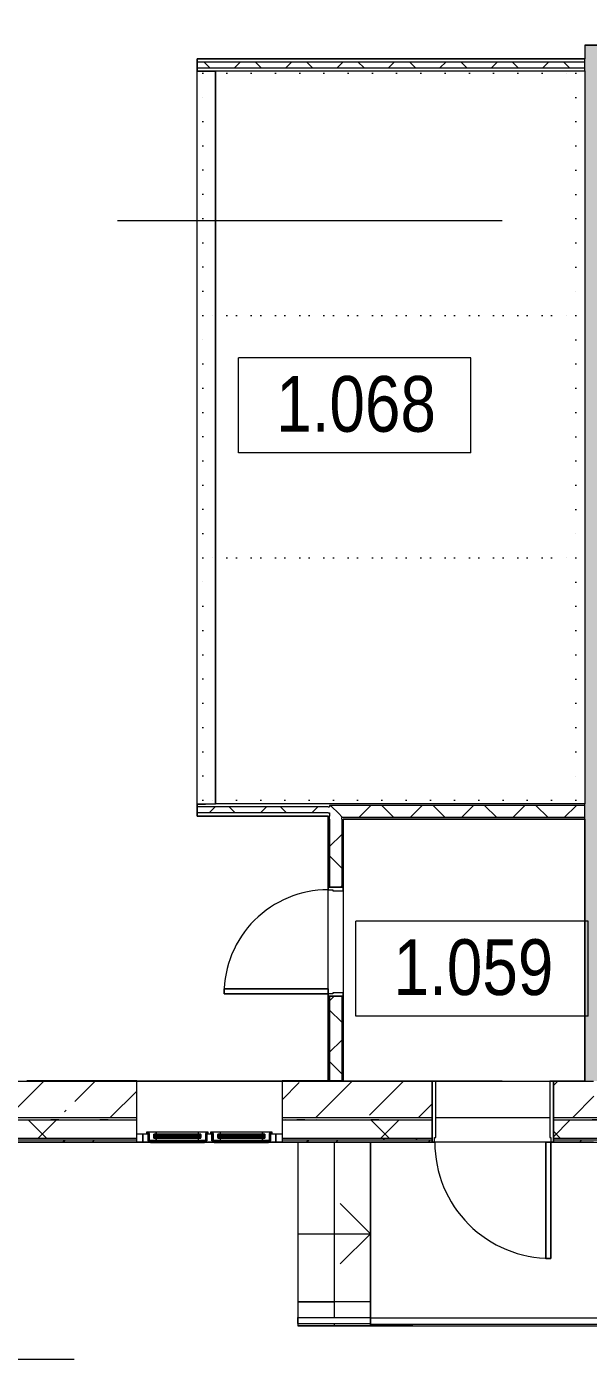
# Model space of a CAD drawing. Header units: millimetres. Extents: x 46431 to 216095, y -43515 to 31605.
# Drawn here: x 99573 to 104211, y -33679 to -22681 of the extents above; entities that cross this region are included whole.
import ezdxf

# ---------------------------------------------------------------- set-up
doc = ezdxf.new("R2010")
doc.units = ezdxf.units.MM
doc.linetypes.add('Осевые', pattern=[6350, 1270, -952.5, 3175, -952.5])
doc.linetypes.add('Пунктирная 1мм', pattern=[200, 0, -200])
for name, color, linetype, lineweight in [('Двери', 7, 'Continuous', 9), ('Каркас_Импост', 7, 'Continuous', 9), ('Контуры', 7, 'Continuous', 9), ('Линии подступенков-1', 7, 'Continuous', 9), ('Линии свеса', 7, 'Continuous', 9), ('Марки помещений', 7, 'Continuous', 9), ('Обобщенные модели', 7, 'Continuous', 9), ('Общие ребра', 7, 'Continuous', 9), ('Ограждение', 7, 'Continuous', 9), ('Окна', 7, 'Continuous', 9), ('Оси-2', 7, 'Осевые', 9), ('Остекление', 7, 'Continuous', 9), ('Панель', 7, 'Continuous', 9), ('Перекрытия', 7, 'Continuous', 9), ('Поручни', 7, 'Continuous', 9), ('Разрезы', 7, 'Continuous', 9), ('Специальное оборудование', 7, 'Continuous', 9), ('Средние линии', 7, 'Continuous', 18), ('Стены', 7, 'Continuous', 9), ('Стены-1', 7, 'Continuous', 18), ('Стрелки вверх', 7, 'Continuous', 9), ('Штриховка разреза-3', 7, 'Continuous', 9)]:
    doc.layers.add(name, color=color, linetype=linetype, lineweight=lineweight)
doc.layers.add('Окна-2', color=7, linetype='Continuous', lineweight=9, true_color=0x804000)
doc.layers.add('Пунктир мал', color=9, linetype='Пунктирная 1мм', lineweight=9, true_color=0x808080)
doc.styles.add('Arial Narrow_1', font='Arial Narrow.ttf', dxfattribs={"height": 460})
pattern_1 = [(45, (0, 0), (-424.264, 424.264), [600, -100, 20, -100]), (45, (0, 424), (-424.264, 424.264), [])]
pattern_2 = [(0, (0, 0), (812.8, 203.2), [67.056, -542.544, 67.056, -542.544, -3251.2]), (0, (0, 0), (812.8, 203.2), [-1219.2, 67.056, -1152.144, 67.056, -542.544, -1422.4]), (0, (0, 0), (812.8, 203.2), [-3048, 67.056, -339.344, 67.056, -948.944]), (120, (304.8, 101.6), (-582.37636, 602.30545), [67.056, -542.544, 67.056, -542.544, -3251.2]), (120, (304.8, 101.6), (-582.37636, 602.30545), [-1219.2, 67.056, -1152.144, 67.056, -542.544, -1422.4]), (120, (304.8, 101.6), (-582.37636, 602.30545), [-3048, 67.056, -339.344, 67.056, -948.944]), (240, (406.4, 508), (-230.42364, -805.50545), [67.056, -542.544, 67.056, -542.544, -3251.2]), (240, (406.4, 508), (-230.42364, -805.50545), [-1219.2, 67.056, -1152.144, 67.056, -542.544, -1422.4]), (240, (406.4, 508), (-230.42364, -805.50545), [-3048, 67.056, -339.344, 67.056, -948.944])]
pattern_3 = [(236.31, (-100761.58, 32008.76), (-533.399, -1066.80005), [201.168, -1722.033]), (236.31, (-100750.92, 31976.75), (-533.399, -1066.80005), [201.168, -1722.033]), (236.31, (-100814.92, 31976.75), (-533.399, -1066.80005), [201.168, -1722.033])]
pattern_4 = [(45, (0, 0), (-212.132, 212.132), []), (135, (0, 0), (-212.132, -212.132), [])]

# ---------------------------------------------------------------- blocks, each defined once
blk = doc.blocks.new('Дверь-Проем - 1200 x 2100-7379550-План 1-го этажа на отм_ -6_000')
at = {"layer": 'Средние линии'}
for p, q in [((-608, -150), (-608, 150)), ((592, 150), (592, -150))]:
    blk.add_line(p, q, dxfattribs=at)
blk = doc.blocks.new('Ступени 3шт2 - Ступени 3шт-1216205-План 1-го этажа на отм_ -6_000')
at = {"layer": 'Обобщенные модели'}
for p, q in [((101812, -31888), (101812, -33203)), ((102112, -31888), (102112, -33203)), ((102112, -31888), (102112, -33203)), ((102412, -33203), (102412, -31888)), ((102412, -31888), (102412, -33203)), ((101812, -33203), (102112, -33203)), ((101812, -33203), (101812, -33403)), ((102112, -33203), (101812, -33203)), ((102112, -33203), (102112, -33334)), ((102112, -33203), (102112, -33334)), ((102412, -33203), (102112, -33203)), ((102412, -33403), (102412, -33203)), ((102412, -33203), (102412, -33403)), ((102112, -33403), (101812, -33403)), ((102112, -33384), (102112, -33403)), ((102112, -33384), (102112, -33403)), ((102412, -33403), (102112, -33403)), ((102762, -33403), (102412, -33403))]:
    blk.add_line(p, q, dxfattribs=at)
blk = doc.blocks.new('Окно 2-Распашное - Один переплет с многокамерным стеклопакетом - 30674-99 - ОК-2 1200-1400-V7-План 1-го этажа на отм_ -6_000')
at = {"layer": 'Каркас_Импост'}
h = blk.add_hatch(dxfattribs=at)
h.set_pattern_fill('FP_51', color=256, style=0, pattern_type=2)
h.set_pattern_definition([(45, (-101081.6, 31635.4), (-339.4113, 339.4113), [])])
h.paths.add_polyline_path([(-487, -253), (-487, -239), (-507, -239), (-507, -183), (-550, -183), (-550, -253)], flags=0)
h.paths.add_polyline_path([(487, -253), (550, -253), (550, -183), (507, -183), (507, -239), (487, -239)], flags=0)
h.paths.add_polyline_path([(-41, -253), (41, -253), (41, -239), (21, -239), (21, -183), (-21, -183), (-21, -239), (-41, -239)], flags=0)
at = {"layer": 'Остекление'}
h = blk.add_hatch(dxfattribs=at)
h.set_pattern_fill('FP_50', color=256, style=0, pattern_type=2)
h.set_pattern_definition(pattern_3)
h.paths.add_polyline_path([(-458, -217), (-70, -217), (-70, -213), (-458, -213)], flags=0)
h.paths.add_polyline_path([(-140, -189), (-70, -189), (-70, -185), (-458, -185), (-458, -189)], flags=0)
h = blk.add_hatch(dxfattribs=at)
h.set_pattern_fill('FP_50', color=256, style=0, pattern_type=2)
h.set_pattern_definition(pattern_3)
h.paths.add_polyline_path([(70, -217), (458, -217), (458, -213), (70, -213)], flags=0)
h.paths.add_polyline_path([(458, -189), (458, -185), (70, -185), (70, -189), (284, -189)], flags=0)
at = {"layer": 'Каркас_Импост'}
for p, q in [((-550, -183), (-507, -183)), ((-550, -253), (-550, -183)), ((-515, -167), (-438, -167)), ((-515, -181), (-515, -167)), ((-495, -181), (-515, -181)), ((-507, -183), (-507, -239)), ((-495, -183), (-507, -183)), ((-507, -183), (-507, -239)), ((-495, -237), (-495, -181)), ((-438, -185), (-458, -185)), ((-458, -185), (-458, -217)), ((-458, -217), (-458, -185)), ((-458, -185), (-70, -185)), ((-458, -217), (-438, -217)), ((-70, -217), (-458, -217)), ((-438, -167), (-438, -185)), ((-438, -185), (-438, -167)), ((-438, -167), (-90, -167)), ((-90, -185), (-438, -185)), ((-438, -217), (-438, -237)), ((-438, -217), (-90, -217)), ((-438, -237), (-438, -217)), ((-90, -167), (-13, -167)), ((-90, -185), (-90, -167)), ((-90, -185), (-90, -167)), ((-70, -185), (-90, -185)), ((-90, -217), (-70, -217)), ((-90, -237), (-90, -217)), ((-90, -237), (-90, -217)), ((-70, -217), (-70, -185)), ((-70, -217), (-70, -185)), ((-33, -181), (-33, -237)), ((-13, -181), (-33, -181)), ((-21, -183), (-33, -183)), ((-21, -183), (21, -183)), ((-21, -239), (-21, -183)), ((-21, -183), (-21, -239)), ((-13, -167), (-13, -181)), ((13, -167), (90, -167)), ((13, -181), (13, -167)), ((33, -181), (13, -181)), ((21, -183), (21, -239)), ((33, -183), (21, -183)), ((21, -239), (21, -183)), ((33, -237), (33, -181)), ((70, -185), (70, -217)), ((90, -185), (70, -185)), ((70, -185), (70, -217)), ((70, -185), (458, -185)), ((70, -217), (90, -217)), ((458, -217), (70, -217)), ((90, -167), (90, -185)), ((90, -167), (90, -185)), ((90, -167), (438, -167)), ((438, -185), (90, -185)), ((90, -217), (90, -237)), ((90, -217), (90, -237)), ((90, -217), (438, -217)), ((438, -167), (515, -167)), ((438, -185), (438, -167)), ((438, -167), (438, -185)), ((458, -185), (438, -185)), ((438, -217), (458, -217)), ((438, -237), (438, -217)), ((438, -217), (438, -237)), ((458, -217), (458, -185)), ((458, -185), (458, -217)), ((495, -181), (495, -237)), ((515, -181), (495, -181)), ((507, -183), (495, -183)), ((507, -183), (550, -183)), ((507, -239), (507, -183)), ((507, -239), (507, -183)), ((515, -167), (515, -181)), ((550, -183), (550, -253)), ((-487, -253), (-550, -253)), ((-507, -239), (-487, -239)), ((-21, -239), (-507, -239)), ((-438, -237), (-495, -237)), ((-487, -239), (-487, -253)), ((-41, -239), (-487, -239)), ((-487, -239), (-487, -253)), ((-487, -253), (-41, -253)), ((-90, -237), (-438, -237)), ((-33, -237), (-90, -237)), ((-41, -239), (-21, -239)), ((-41, -253), (-41, -239)), ((-41, -239), (-41, -253)), ((41, -253), (-41, -253)), ((21, -239), (41, -239)), ((507, -239), (21, -239)), ((90, -237), (33, -237)), ((41, -239), (41, -253)), ((487, -239), (41, -239)), ((41, -253), (41, -239)), ((41, -253), (487, -253)), ((438, -237), (90, -237)), ((495, -237), (438, -237)), ((487, -239), (507, -239)), ((487, -253), (487, -239)), ((487, -253), (487, -239)), ((550, -253), (487, -253))]:
    blk.add_line(p, q, dxfattribs=at)
at = {"layer": 'Окна'}
for p, q in [((-458, -199), (-458, -189)), ((-70, -189), (-458, -189)), ((-458, -199), (-70, -199)), ((-458, -213), (-458, -203)), ((-70, -203), (-458, -203)), ((-458, -213), (-70, -213)), ((-85, -189), (-443, -189)), ((-443, -199), (-85, -199)), ((-85, -203), (-443, -203)), ((-443, -213), (-85, -213)), ((-70, -189), (-70, -199)), ((-70, -203), (-70, -213)), ((70, -199), (70, -189)), ((458, -189), (70, -189)), ((70, -199), (458, -199)), ((70, -213), (70, -203)), ((458, -203), (70, -203)), ((70, -213), (458, -213)), ((443, -189), (85, -189)), ((85, -199), (443, -199)), ((443, -203), (85, -203)), ((85, -213), (443, -213)), ((458, -189), (458, -199)), ((458, -203), (458, -213)), ((-421, -253), (-487, -253)), ((-487, -253), (-470, -253)), ((-58, -253), (-41, -253)), ((58, -253), (41, -253)), ((422, -253), (487, -253)), ((487, -253), (471, -253))]:
    blk.add_line(p, q, dxfattribs=at)
at = {"layer": 'Окна-2'}
for p, q in [((-600, -183), (-550, -183)), ((-600, -253), (-600, -183)), ((-550, -183), (-550, -253)), ((-550, -183), (-550, -253)), ((-550, -183), (-495, -183)), ((-33, -183), (33, -183)), ((495, -183), (550, -183)), ((550, -183), (600, -183)), ((550, -253), (550, -183)), ((550, -183), (550, -253)), ((600, -183), (600, -253)), ((-550, -253), (-600, -253)), ((550, -253), (-550, -253)), ((600, -253), (550, -253))]:
    blk.add_line(p, q, dxfattribs=at)
at = {"layer": 'Остекление'}
for p, q in [((-70, -185), (-458, -185)), ((-458, -185), (-458, -189)), ((-458, -189), (-70, -189)), ((-70, -199), (-458, -199)), ((-458, -199), (-458, -203)), ((-458, -203), (-70, -203)), ((-70, -213), (-458, -213)), ((-458, -213), (-458, -217)), ((-458, -217), (-70, -217)), ((-70, -189), (-70, -185)), ((-70, -203), (-70, -199)), ((-70, -217), (-70, -213)), ((458, -185), (70, -185)), ((70, -185), (70, -189)), ((70, -189), (458, -189)), ((458, -199), (70, -199)), ((70, -199), (70, -203)), ((70, -203), (458, -203)), ((458, -213), (70, -213)), ((70, -213), (70, -217)), ((70, -217), (458, -217)), ((458, -189), (458, -185)), ((458, -203), (458, -199)), ((458, -217), (458, -213))]:
    blk.add_line(p, q, dxfattribs=at)
blk = doc.blocks.new('Дверь - Однопольная остекленная - ДН6_21х10-7856098-План 1-го этажа на отм_ -6_000')
at = {"layer": 'Двери'}
for p, q in [((-439, 1210.5), (-479, 1210.5)), ((-479, 1210.5), (-479, 252.5)), ((-439, 252.5), (-439, 1210.5)), ((-479, 252.5), (-439, 252.5))]:
    blk.add_line(p, q, dxfattribs=at)
blk.add_arc((-479, 252.5), 958, 360, 90, dxfattribs=at)
at = {"layer": 'Каркас_Импост'}
for p, q in [((-480, 252.5), (-500, 252.5)), ((-500, 252.5), (-500, -252.5)), ((-480, 212.5), (-480, 252.5)), ((500, 252.5), (480, 252.5)), ((480, 252.5), (480, 212.5)), ((500, -252.5), (500, 252.5)), ((-470, 212.5), (-480, 212.5)), ((-470, -252.5), (-470, 212.5)), ((480, 212.5), (470, 212.5)), ((470, 212.5), (470, -252.5)), ((-500, -252.5), (-470, -252.5)), ((470, -252.5), (500, -252.5))]:
    blk.add_line(p, q, dxfattribs=at)
at = {"layer": 'Панель'}
for p, q in [((-479, 1210.5), (-439, 1210.5)), ((-479, 252.5), (-479, 1210.5)), ((-439, 1210.5), (-439, 252.5)), ((-439, 252.5), (-479, 252.5))]:
    blk.add_line(p, q, dxfattribs=at)
blk = doc.blocks.new('Ограждение - Ограждение-1765726-План 1-го этажа на отм_ -6_000')
at = {"layer": 'Поручни'}
for p, q in [((102412, -33388), (102412, -33338)), ((111082, -33338), (102412, -33338)), ((102412, -33388), (111082, -33388)), ((111082, -33338), (111082, -33388))]:
    blk.add_line(p, q, dxfattribs=at)
blk = doc.blocks.new('Ограждение - Ограждение-1831326-План 1-го этажа на отм_ -6_000')
at = {"layer": 'Поручни'}
for p, q in [((101812, -33334), (102412, -33334)), ((101812, -33384), (101812, -33334)), ((101812, -33384), (102412, -33384)), ((102412, -33334), (102412, -33384))]:
    blk.add_line(p, q, dxfattribs=at)
blk = doc.blocks.new('Дверь - Однопольная - ДВ10__21х9-6501989-План 1-го этажа на отм_ -6_000')
at = {"layer": 'Двери'}
for p, q in [((-389, 921), (-429, 921)), ((-429, 921), (-429, 63)), ((-389, 63), (-389, 921)), ((-429, 63), (-389, 63))]:
    blk.add_line(p, q, dxfattribs=at)
blk.add_arc((-429, 63), 858, 360, 90, dxfattribs=at)
at = {"layer": 'Каркас_Импост'}
for p, q in [((-430, 63), (-450, 63)), ((-450, 63), (-450, -63)), ((-430, 23), (-430, 63)), ((-420, 23), (-430, 23)), ((-420, -63), (-420, 23)), ((430, 23), (420, 23)), ((420, 23), (420, -63)), ((450, 63), (430, 63)), ((430, 63), (430, 23)), ((450, -63), (450, 63)), ((-450, -63), (-420, -63)), ((420, -63), (450, -63))]:
    blk.add_line(p, q, dxfattribs=at)
at = {"layer": 'Панель'}
for p, q in [((-429, 921), (-389, 921)), ((-429, 63), (-429, 921)), ((-389, 921), (-389, 63)), ((-389, 63), (-429, 63))]:
    blk.add_line(p, q, dxfattribs=at)
blk = doc.blocks.new('АР_ОБ_Штора противодымная - Штора противопожарная ПШ6-8237069-План 1-го этажа на отм_ -6_000')
at = {"layer": 'Специальное оборудование'}
for p, q in [((3023, 152), (-3025, 152)), ((-3025, 152), (-3025, 2)), ((-3025, 0), (-3025, 150)), ((-3025, 150), (3025, 150)), ((-3025, 44), (-3025, 148)), ((3025, 150), (3025, 0)), ((3025, 148), (3025, 44)), ((-3025, 67), (-3025, 2)), ((-3025, 2), (-3025, 25)), ((3025, 0), (-3025, 0)), ((3025, 2), (3025, 67)), ((3025, 25), (3025, 2))]:
    blk.add_line(p, q, dxfattribs=at)
blk = doc.blocks.new('Марка помещения_Р - Марка помещения-4575829-План 1-го этажа на отм_ -6_000')
at = {"layer": 'Марки помещений'}
for p, q in [((-4.79375, -1.95625), (-4.79375, 1.95625)), ((4.79375, 1.95625), (-4.79375, 1.95625)), ((4.79375, -1.95625), (4.79375, 1.95625)), ((4.79375, -1.95625), (-4.79375, -1.95625))]:
    blk.add_line(p, q, dxfattribs=at)
blk = doc.blocks.new('Разрез - Номер сзади-234830-План 1-го этажа на отм_ -6_000')
at = {"layer": 'Разрезы'}
for points in [[(0, 0), (0, 1), (9.004, 1), (9.004, 0)], [(2.471, -3), (3, 0), (3.529, -3)]]:
    blk.add_hatch(color=256, dxfattribs=at).paths.add_polyline_path(points, flags=0)
blk.add_line((3, -3), (3, -8), dxfattribs=at)

msp = doc.modelspace()

# ---------------------------------------------------------------- hatches: boundary and pattern name
at = {"layer": 'Штриховка разреза-3'}
h = msp.add_hatch(dxfattribs=at)
h.set_pattern_fill('FP_4', color=256, style=0, pattern_type=2)
h.set_pattern_definition(pattern_1)
h.paths.add_polyline_path([(104181.6, -31382.9), (104481.6, -31382.9), (104481.6, -22832.9), (104181.6, -22832.9), (104181.6, -29228.7)], flags=0)
h.paths.add_polyline_path([(104481.6, -21632.9), (104481.6, 12417.1), (104181.6, 12417.1), (104181.6, -21632.9)], flags=0)
h.paths.add_polyline_path([(104181.6, 13917.1), (104481.6, 13917.1), (104481.6, 25417.1), (104181.6, 25417.1), (104181.6, 14287.1)], flags=0)
h = msp.add_hatch(dxfattribs=at)
h.set_pattern_fill('FP_1', color=256, style=0, pattern_type=2)
h.set_pattern_definition(pattern_4)
h.paths.add_polyline_path([(104181.6, -23020.9), (104181.6, -22970.9), (100981.6, -22970.9), (100981.6, -23020.9), (103908.6, -23020.9)], flags=0)
h = msp.add_hatch(dxfattribs=at)
h.set_pattern_fill('FP_1', color=256, style=0, pattern_type=2)
h.set_pattern_definition(pattern_4)
h.paths.add_polyline_path([(102061.6, -29169.9), (102174.1, -29169.9), (102174.1, -29119.9), (100981.6, -29119.9), (100981.6, -29169.9), (101789.7, -29169.9)], flags=0)
h = msp.add_hatch(dxfattribs=at)
h.set_pattern_fill('FP_1', color=256, style=0, pattern_type=2)
h.set_pattern_definition(pattern_4)
h.paths.add_polyline_path([(102174.1, -29207.4), (104181.6, -29207.4), (104181.6, -29107.4), (102074.1, -29107.4), (102074.1, -29119.9), (102174.1, -29119.9), (102174.1, -29169.9), (102074.1, -29169.9), (102074.1, -29207.4)], flags=0)
h = msp.add_hatch(dxfattribs=at)
h.set_pattern_fill('FP_1', color=256, style=0, pattern_type=2)
h.set_pattern_definition(pattern_4)
h.paths.add_polyline_path([(102074.1, -31380.9), (102174.1, -31380.9), (102174.1, -30682.9), (102074.1, -30682.9)], flags=0)
h.paths.add_polyline_path([(102174.1, -29782.9), (102174.1, -29207.4), (102074.1, -29207.4), (102074.1, -29782.9)], flags=0)
h = msp.add_hatch(dxfattribs=at)
h.set_pattern_fill('FP_4', color=256, style=0, pattern_type=2)
h.set_pattern_definition(pattern_1)
h.paths.add_polyline_path([(97981.6, -31682.9), (97981.6, -31382.9), (96681.6, -31382.9), (96681.6, -31682.9), (97975.5, -31682.9)], flags=0)
h.paths.add_polyline_path([(90181.6, -31682.9), (90381.6, -31682.2), (90381.6, -31382.9), (90181.6, -31382.9), (90181.6, -31682.2)], flags=0)
h.paths.add_polyline_path([(103921.6, -31682.9), (104481.6, -31682.2), (104481.6, -31382.9), (103921.6, -31382.9), (103921.6, -31682.2)], flags=0)
h.paths.add_polyline_path([(88781.6, -31682.9), (88781.6, -31382.9), (88581.6, -31382.9), (88581.6, -31682.9), (88652, -31682.9)], flags=0)
h.paths.add_polyline_path([(99181.6, -31682.9), (100481.6, -31682.2), (100481.6, -31382.9), (99181.6, -31382.9), (99181.6, -31682.2)], flags=0)
h.paths.add_polyline_path([(95481.6, -31682.9), (95481.6, -31382.9), (94181.6, -31382.9), (94181.6, -31682.9), (95432.7, -31682.9)], flags=0)
h.paths.add_polyline_path([(92890, -31682.9), (92981.6, -31682.2), (92981.6, -31382.9), (91781.6, -31382.9), (91781.6, -31682.9), (92042.4, -31682.9)], flags=0)
h.paths.add_polyline_path([(102921.6, -31682.9), (102921.6, -31382.9), (101681.6, -31382.9), (101681.6, -31682.9), (102213.5, -31682.9)], flags=0)
h = msp.add_hatch(dxfattribs=at)
h.set_pattern_fill('FP_5', color=256, style=0, pattern_type=2)
h.set_pattern_definition(pattern_2)
h.paths.add_polyline_path([(95432.7, -31702.9), (95481.6, -31702.9), (95481.6, -31682.9), (94181.6, -31682.9), (94181.6, -31702.9)], flags=0)
h.paths.add_polyline_path([(103921.6, -31702.9), (104481.6, -31702.9), (104481.6, -31682.9), (103921.6, -31682.9)], flags=0)
h.paths.add_polyline_path([(102921.6, -31702.9), (102921.6, -31682.9), (101681.6, -31682.9), (101681.6, -31702.9), (102213.5, -31702.9)], flags=0)
h.paths.add_polyline_path([(90181.6, -31702.9), (90381.6, -31702.9), (90381.6, -31682.9), (90181.6, -31682.9)], flags=0)
h.paths.add_polyline_path([(88781.6, -31702.9), (88781.6, -31682.9), (88581.6, -31682.9), (88581.6, -31702.9), (88652, -31702.9)], flags=0)
h.paths.add_polyline_path([(96704.1, -31702.9), (97981.6, -31702.9), (97981.6, -31682.9), (96681.6, -31682.9), (96681.6, -31702.9)], flags=0)
h.paths.add_polyline_path([(99670.7, -31702.9), (100481.6, -31702.9), (100481.6, -31682.9), (99181.6, -31682.9), (99181.6, -31702.9), (99246.9, -31702.9)], flags=0)
h.paths.add_polyline_path([(91781.6, -31702.9), (92981.6, -31702.9), (92981.6, -31682.9), (91781.6, -31682.9)], flags=0)
h = msp.add_hatch(dxfattribs=at)
h.set_pattern_fill('FP_6', color=256, style=0, pattern_type=2)
h.set_pattern_definition([(45, (0, 0), (-707.107, 707.107), []), (135, (0, 0), (-707.107, -707.107), [])])
h.paths.add_polyline_path([(99181.6, -31852.9), (100481.6, -31852.9), (100481.6, -31702.9), (99181.6, -31702.9), (99181.6, -31817.9)], flags=0)
h.paths.add_polyline_path([(88652, -31852.9), (88781.6, -31852.9), (88781.6, -31702.9), (88581.6, -31702.9), (88581.6, -31852.9)], flags=0)
h.paths.add_polyline_path([(90181.6, -31852.9), (90381.6, -31852.9), (90381.6, -31702.9), (90181.6, -31702.9)], flags=0)
h.paths.add_polyline_path([(102213.5, -31852.9), (102921.6, -31852.9), (102921.6, -31702.9), (101681.6, -31702.9), (101681.6, -31852.9), (101789.7, -31852.9)], flags=0)
h.paths.add_polyline_path([(91781.6, -31852.9), (92981.6, -31852.9), (92981.6, -31702.9), (91781.6, -31702.9)], flags=0)
h.paths.add_polyline_path([(104481.6, -31852.9), (104481.6, -31702.9), (103921.6, -31702.9), (103921.6, -31852.9)], flags=0)
h.paths.add_polyline_path([(94181.6, -31852.9), (95481.6, -31852.9), (95481.6, -31702.9), (94181.6, -31702.9), (94181.6, -31817.9)], flags=0)
h.paths.add_polyline_path([(96681.6, -31852.9), (97981.6, -31852.9), (97981.6, -31702.9), (96681.6, -31702.9), (96681.6, -31817.9)], flags=0)
h = msp.add_hatch(dxfattribs=at)
h.set_pattern_fill('FP_5', color=256, style=0, pattern_type=2)
h.set_pattern_definition(pattern_2)
h.paths.add_polyline_path([(101789.7, -31867.9), (102921.6, -31867.9), (102921.6, -31852.9), (101681.6, -31852.9), (101681.6, -31867.9)], flags=0)
h.paths.add_polyline_path([(100481.6, -31867.9), (100481.6, -31852.9), (99181.6, -31852.9), (99181.6, -31867.9), (99670.7, -31867.9)], flags=0)
h.paths.add_polyline_path([(91781.6, -31867.9), (92981.6, -31867.9), (92981.6, -31852.9), (91781.6, -31852.9)], flags=0)
h.paths.add_polyline_path([(90381.6, -31867.9), (90381.6, -31852.9), (90181.6, -31852.9), (90181.6, -31867.9), (90347.2, -31867.9)], flags=0)
h.paths.add_polyline_path([(104481.6, -31867.9), (104481.6, -31852.9), (103921.6, -31852.9), (103921.6, -31867.9)], flags=0)
h.paths.add_polyline_path([(96681.6, -31867.9), (97981.6, -31867.9), (97981.6, -31852.9), (96681.6, -31852.9)], flags=0)
h.paths.add_polyline_path([(94181.6, -31867.9), (95481.6, -31867.9), (95481.6, -31852.9), (94181.6, -31852.9)], flags=0)
h.paths.add_polyline_path([(88781.6, -31867.9), (88781.6, -31852.9), (88581.6, -31852.9), (88581.6, -31867.9), (88652, -31867.9)], flags=0)
h = msp.add_hatch(dxfattribs=at)
h.set_pattern_fill('FP_3', color=256, style=0, pattern_type=2)
h.set_pattern_definition([(45, (0, 0), (-502.8943, 502.8943), []), (45, (0, 762), (-502.8943, 502.8943), [])])
h.paths.add_polyline_path([(103921.6, -31887.9), (104481.6, -31887.9), (104481.6, -31867.9), (103921.6, -31867.9)], flags=0)
h.paths.add_polyline_path([(101681.6, -31887.9), (102921.6, -31887.9), (102921.6, -31867.9), (101681.6, -31867.9)], flags=0)
h.paths.add_polyline_path([(100481.6, -31887.9), (100481.6, -31867.9), (99181.6, -31867.9), (99181.6, -31887.9), (99670.7, -31887.9)], flags=0)
h.paths.add_polyline_path([(88652, -31887.9), (88781.6, -31887.9), (88781.6, -31867.9), (88581.6, -31867.9), (88581.6, -31887.9)], flags=0)
h.paths.add_polyline_path([(90347.2, -31887.9), (90381.6, -31887.9), (90381.6, -31867.9), (90181.6, -31867.9), (90181.6, -31887.9)], flags=0)
h.paths.add_polyline_path([(92042.4, -31887.9), (92981.6, -31887.9), (92981.6, -31867.9), (91781.6, -31867.9), (91781.6, -31887.9)], flags=0)
h.paths.add_polyline_path([(94181.6, -31887.9), (95481.6, -31887.9), (95481.6, -31867.9), (94181.6, -31867.9)], flags=0)
h.paths.add_polyline_path([(97975.5, -31887.9), (97981.6, -31887.9), (97981.6, -31867.9), (96681.6, -31867.9), (96681.6, -31887.9), (97127.9, -31887.9)], flags=0)

# ---------------------------------------------------------------- linework, layer by layer
at = {"layer": 'Контуры'}
for p, q in [((101811.6, -31887.9), (101811.6, -33402.9)), ((102411.6, -31887.9), (102411.6, -33402.9)), ((101811.6, -33402.9), (102411.6, -33402.9))]:
    msp.add_line(p, q, dxfattribs=at)
at = {"layer": 'Линии подступенков-1'}
for p, q in [((101811.6, -31887.9), (101811.6, -33401.9)), ((102111.6, -31887.9), (102111.6, -33333.9)), ((102111.6, -33383.9), (102111.6, -33401.9))]:
    msp.add_line(p, q, dxfattribs=at)
at = {"layer": 'Линии свеса'}
for p, q in [((102111.6, -31887.9), (102111.6, -33333.9)), ((102111.6, -33383.9), (102111.6, -33401.9))]:
    msp.add_line(p, q, dxfattribs=at)
at = {"layer": 'Общие ребра'}
for p, q in [((104181.6, -22832.9), (104181.6, -22943.9)), ((100981.6, -22970.9), (104181.6, -22970.9)), ((104181.6, -22970.9), (104181.6, -22945.9)), ((104181.6, -23020.9), (104181.6, -22970.9)), ((100981.6, -23020.9), (104181.6, -23020.9)), ((104181.6, -23045.9), (104181.6, -23020.9)), ((102061.6, -29119.9), (100981.6, -29119.9)), ((102061.6, -29119.9), (102074.1, -29119.9)), ((102174.1, -29107.4), (102074.1, -29107.4)), ((102074.1, -29107.4), (102074.1, -29119.9)), ((104181.6, -29107.4), (102174.1, -29107.4)), ((104181.6, -29107.4), (104181.6, -29094.9)), ((104181.6, -29207.4), (104181.6, -29107.4)), ((102061.6, -29169.9), (100981.6, -29169.9)), ((102061.6, -29169.9), (102074.1, -29169.9)), ((102061.6, -29194.9), (102061.6, -29219.9)), ((102061.6, -29194.9), (102074.1, -29194.9)), ((102061.6, -29219.9), (102061.6, -29782.9)), ((102074.1, -29169.9), (102074.1, -29194.9)), ((102074.1, -29207.4), (102074.1, -29194.9)), ((102074.1, -29219.9), (102074.1, -29207.4)), ((102074.1, -29219.9), (102074.1, -29782.9)), ((104181.6, -29207.4), (102174.1, -29207.4)), ((102174.1, -29219.9), (102174.1, -29207.4)), ((102174.1, -29219.9), (102174.1, -29782.9)), ((102186.6, -29782.9), (102186.6, -29219.9)), ((104181.6, -29219.9), (104181.6, -29207.4)), ((102061.6, -30682.9), (102061.6, -31380.9)), ((102074.1, -30682.9), (102074.1, -31380.9)), ((102174.1, -30682.9), (102174.1, -31380.9)), ((102186.6, -31382.9), (102186.6, -30682.9)), ((100481.6, -31382.9), (99574.1, -31382.9)), ((99574.1, -31382.9), (100481.6, -31382.9)), ((101986.6, -31382.9), (101681.6, -31382.9)), ((101681.6, -31382.9), (101999.1, -31382.9)), ((101999.1, -31382.9), (101986.6, -31382.9)), ((102061.6, -31382.9), (101999.1, -31382.9)), ((101999.1, -31382.9), (102061.6, -31382.9)), ((102074.1, -31380.9), (102061.6, -31380.9)), ((102061.6, -31382.9), (102074.1, -31382.9)), ((102174.1, -31380.9), (102074.1, -31380.9)), ((102074.1, -31382.9), (102174.1, -31382.9)), ((102174.1, -31380.9), (102174.1, -31382.9)), ((102174.1, -31382.9), (102174.1, -31380.9)), ((102174.1, -31382.9), (102186.6, -31382.9)), ((102921.6, -31382.9), (102188.6, -31382.9)), ((104181.6, -31382.9), (103921.6, -31382.9)), ((99181.6, -31682.9), (100481.6, -31682.9)), ((99181.6, -31702.9), (100481.6, -31702.9)), ((101681.6, -31682.9), (101986.6, -31682.9)), ((101681.6, -31702.9), (102921.6, -31702.9)), ((101986.6, -31682.9), (101999.1, -31682.9)), ((101999.1, -31682.9), (102074.1, -31682.9)), ((102074.1, -31682.9), (102174.1, -31682.9)), ((102174.1, -31682.9), (102921.6, -31682.9)), ((103921.6, -31682.9), (104481.6, -31682.9)), ((103921.6, -31702.9), (104481.6, -31702.9)), ((99181.6, -31852.9), (100481.6, -31852.9)), ((99181.6, -31867.9), (100481.6, -31867.9)), ((101681.6, -31852.9), (102921.6, -31852.9)), ((101681.6, -31867.9), (102921.6, -31867.9)), ((103921.6, -31852.9), (104481.6, -31852.9)), ((103921.6, -31867.9), (104481.6, -31867.9))]:
    msp.add_line(p, q, dxfattribs=at)
at = {"layer": 'Оси-2'}
for p, q in [((150171.6, -24282.9), (50527.1, -24282.9)), ((150171.6, -31382.9), (50565.6, -31382.9))]:
    msp.add_line(p, q, dxfattribs=at)
at = {"layer": 'Перекрытия'}
for p, q in [((100981.6, -29194.9), (100981.6, -22945.9)), ((100981.6, -22945.9), (104181.6, -22945.9)), ((102061.6, -29194.9), (100981.6, -29194.9)), ((102061.6, -31382.9), (102061.6, -29194.9)), ((102186.6, -29219.9), (102186.6, -31382.9)), ((104181.6, -29219.9), (102186.6, -29219.9)), ((104181.6, -31382.9), (104181.6, -29219.9)), ((99571.1, -31382.9), (102061.6, -31382.9)), ((102186.6, -31382.9), (102921.6, -31382.9)), ((102921.6, -31382.9), (102921.6, -31682.2)), ((103921.6, -31682.2), (103921.6, -31382.9)), ((103921.6, -31382.9), (104181.6, -31382.9)), ((102951.6, -31682.9), (103891.6, -31682.9)), ((102411.6, -31887.9), (102411.6, -33402.9)), ((102411.6, -33402.9), (117051.6, -33402.9))]:
    msp.add_line(p, q, dxfattribs=at)
at = {"layer": 'Пунктир мал'}
for p, q in [((101026.8, -23064.3), (104106.8, -23064.3)), ((101026.8, -25064.3), (101026.8, -23064.3)), ((104106.8, -23064.3), (104106.8, -25064.3)), ((104106.8, -25064.3), (101026.8, -25064.3)), ((101026.8, -25064.3), (104106.8, -25064.3)), ((101026.8, -27064.3), (101026.8, -25064.3)), ((104106.8, -25064.3), (104106.8, -27064.3)), ((104106.8, -27064.3), (101026.8, -27064.3)), ((101026.8, -27064.3), (104106.8, -27064.3)), ((101026.8, -29064.3), (101026.8, -27064.3)), ((104106.8, -27064.3), (104106.8, -29064.3)), ((104106.8, -29064.3), (101026.8, -29064.3))]:
    msp.add_line(p, q, dxfattribs=at)
at = {"layer": 'Стены'}
for p, q in [((104181.6, -22832.9), (104481.6, -22832.9)), ((102061.6, -29782.9), (102186.6, -29782.9)), ((102061.6, -30682.9), (102061.6, -29782.9)), ((102186.6, -29782.9), (102186.6, -30682.9)), ((102186.6, -30682.9), (102061.6, -30682.9)), ((91781.6, -31382.9), (102921.6, -31382.9)), ((100481.6, -31382.9), (100481.6, -31380.9)), ((100481.6, -31380.9), (101681.6, -31380.9)), ((100481.6, -31887.9), (100481.6, -31382.9)), ((101681.6, -31380.9), (101681.6, -31382.9)), ((101681.6, -31382.9), (101681.6, -31887.9)), ((102921.6, -31382.9), (103921.6, -31382.9)), ((102921.6, -31382.9), (102921.6, -31887.9)), ((102921.6, -31887.9), (102921.6, -31382.9)), ((103921.6, -31382.9), (104251.6, -31382.9)), ((103921.6, -31887.9), (103921.6, -31382.9)), ((103921.6, -31887.9), (103921.6, -31382.9)), ((102921.6, -31887.9), (91781.6, -31887.9)), ((102411.6, -31887.9), (92251.6, -31887.9)), ((101681.6, -31887.9), (100481.6, -31887.9)), ((103921.6, -31887.9), (102921.6, -31887.9)), ((104251.6, -31887.9), (103921.6, -31887.9))]:
    msp.add_line(p, q, dxfattribs=at)
at = {"layer": 'Стены-1'}
for p, q in [((104481.6, -22832.9), (104181.6, -22832.9)), ((104181.6, -22945.9), (100981.6, -22945.9)), ((100981.6, -22945.9), (100981.6, -23045.9)), ((104181.6, -22943.9), (104181.6, -22945.9)), ((100981.6, -23045.9), (104181.6, -23045.9)), ((104181.6, -23045.9), (104181.6, -29094.9)), ((100981.6, -29094.9), (100981.6, -29194.9)), ((102061.6, -29094.9), (101131.6, -29094.9)), ((104181.6, -29094.9), (102061.6, -29094.9)), ((100981.6, -29194.9), (102061.6, -29194.9)), ((102186.6, -29219.9), (104181.6, -29219.9)), ((104181.6, -29219.9), (104181.6, -31382.9)), ((102061.6, -29782.9), (102186.6, -29782.9)), ((102186.6, -30682.9), (102061.6, -30682.9)), ((100481.6, -31380.9), (99574.1, -31380.9)), ((100481.6, -31382.9), (100481.6, -31380.9)), ((100481.6, -31887.9), (100481.6, -31382.9)), ((102061.6, -31380.9), (101681.6, -31380.9)), ((101681.6, -31380.9), (101681.6, -31382.9)), ((101681.6, -31382.9), (101681.6, -31887.9)), ((102188.6, -31382.9), (102186.6, -31382.9)), ((102921.6, -31887.9), (102921.6, -31382.9)), ((103921.6, -31382.9), (103921.6, -31887.9)), ((99181.6, -31887.9), (100481.6, -31887.9)), ((101681.6, -31887.9), (102921.6, -31887.9)), ((103921.6, -31887.9), (104481.6, -31887.9))]:
    msp.add_line(p, q, dxfattribs=at)
at = {"layer": 'Стрелки вверх'}
for p, q in [((102411.6, -32641.9), (102161.6, -32391.9)), ((101811.6, -32641.9), (102111.6, -32641.9)), ((102111.6, -32641.9), (102411.6, -32641.9)), ((102411.6, -32641.9), (102161.6, -32891.9))]:
    msp.add_line(p, q, dxfattribs=at)

# ---------------------------------------------------------------- block references
at = {"layer": 'Двери'}
for name, p, rotation in [('Дверь-Проем - 1200 x 2100-7379550-План 1-го этажа на отм_ -6_000', (104331.6, -22241.1), 270), ('Дверь - Однопольная - ДВ10__21х9-6501989-План 1-го этажа на отм_ -6_000', (102124.1, -30232.9), 90), ('Дверь - Однопольная остекленная - ДН6_21х10-7856098-План 1-го этажа на отм_ -6_000', (103421.6, -31635.4), 180)]:
    msp.add_blockref(name, p, dxfattribs=dict(at, rotation=rotation))
at = {"layer": 'Марки помещений', "xscale": 199.9999999999999, "yscale": 199.9999999999999, "zscale": 199.9999999999999}
for p in [(102281.3, -25805.8), (103250.6, -30454.3)]:
    msp.add_blockref('Марка помещения_Р - Марка помещения-4575829-План 1-го этажа на отм_ -6_000', p, dxfattribs=at)
at = {"layer": 'Обобщенные модели'}
msp.add_blockref('Ступени 3шт2 - Ступени 3шт-1216205-План 1-го этажа на отм_ -6_000', (0, 0), dxfattribs=at)
at = {"layer": 'Ограждение'}
for name in ['Ограждение - Ограждение-1831326-План 1-го этажа на отм_ -6_000', 'Ограждение - Ограждение-1765726-План 1-го этажа на отм_ -6_000']:
    msp.add_blockref(name, (0, 0), dxfattribs=at)
at = {"layer": 'Окна'}
msp.add_blockref('Окно 2-Распашное - Один переплет с многокамерным стеклопакетом - 30674-99 - ОК-2 1200-1400-V7-План 1-го этажа на отм_ -6_000', (101081.6, -31635.4), dxfattribs=at)
at = {"layer": 'Разрезы', "xscale": 199.9999999999999, "yscale": 199.9999999999999, "zscale": 199.9999999999999, "rotation": 90}
msp.add_blockref('Разрез - Номер сзади-234830-План 1-го этажа на отм_ -6_000', (98366.8, -34278), dxfattribs=at)
at = {"layer": 'Специальное оборудование', "rotation": 270.0000000000006}
msp.add_blockref('АР_ОБ_Штора противодымная - Штора противопожарная ПШ6-8237069-План 1-го этажа на отм_ -6_000', (100981.6, -26072.4), dxfattribs=at)

# ---------------------------------------------------------------- texts
at = {"layer": 'Марки помещений', "char_height": 460, "width": 1587.341, "attachment_point": 1, "style": 'Arial Narrow_1'}
for s, insert in [('1.068', (101633.4, -25564)), ('1.059', (102602.8, -30212.4))]:
    msp.add_mtext(s, dxfattribs=dict(at, insert=insert))

doc.saveas('drawing.dxf')
